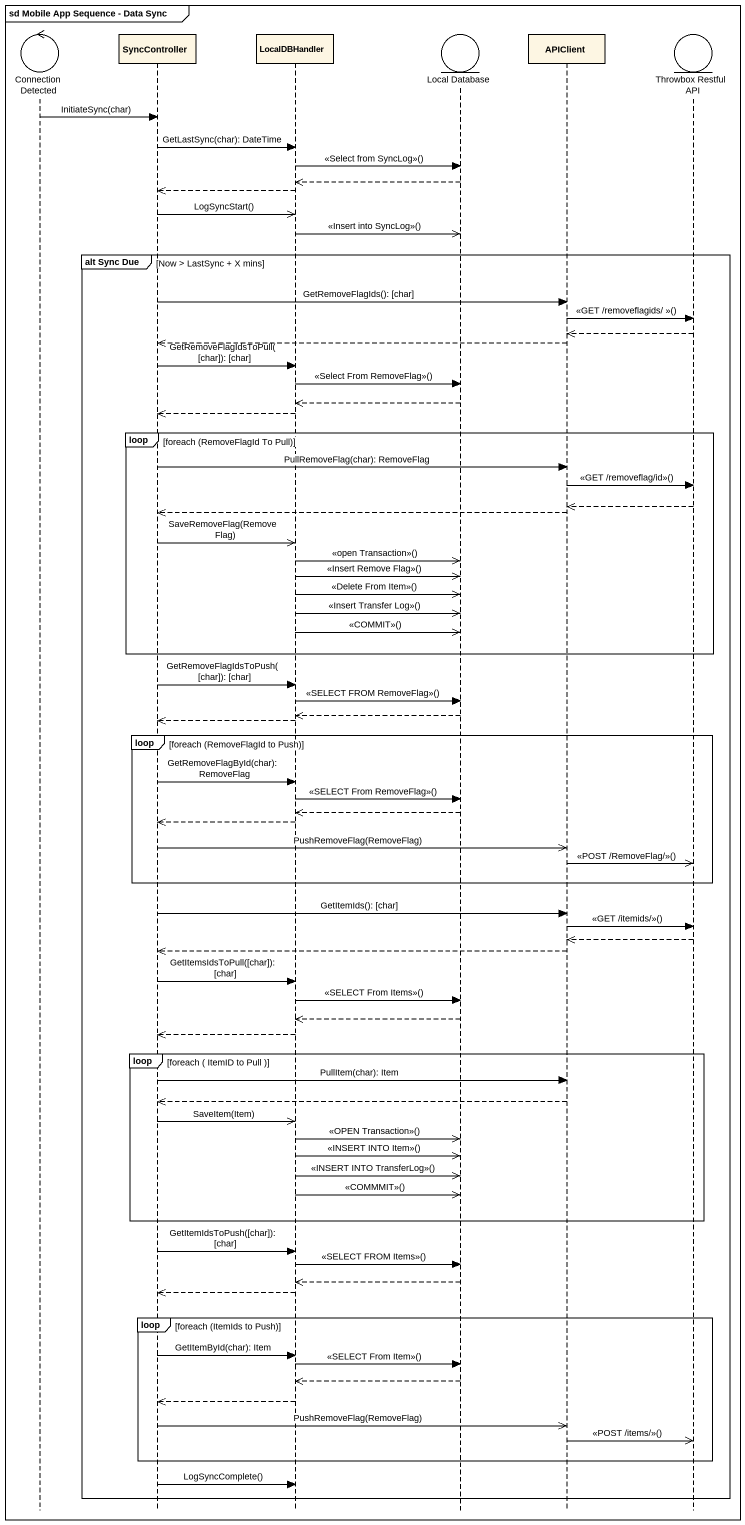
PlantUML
@startuml
mainframe sd Mobile App Sequence - Data Sync
hide footbox
control "Connection Detected" as Connection_Detected
participant SyncController
participant LocalDBHandler
entity "Local Database" as Local_Database
participant APIClient
entity "Throwbox Restful API" as Throwbox_Restful_API

Connection_Detected -> SyncController : InitiateSync(char)
SyncController -> LocalDBHandler : GetLastSync(char): DateTime
LocalDBHandler -> Local_Database : <<Select from SyncLog>>()
Local_Database -->> LocalDBHandler
LocalDBHandler -->> SyncController
SyncController ->> LocalDBHandler : LogSyncStart()
LocalDBHandler ->> Local_Database : <<Insert into SyncLog>>()
group alt Sync Due [Now > LastSync + X mins]
  SyncController -> APIClient : GetRemoveFlagIds(): [char]
  APIClient -> Throwbox_Restful_API : <<GET /removeflagids/ >>()
  Throwbox_Restful_API -->> APIClient
  APIClient -->> SyncController
  SyncController -> LocalDBHandler : GetRemoveFlagIdsToPull([char]): [char]
  LocalDBHandler -> Local_Database : <<Select From RemoveFlag>>()
  Local_Database -->> LocalDBHandler
  LocalDBHandler -->> SyncController
  loop foreach (RemoveFlagId To Pull)
    SyncController -> APIClient : PullRemoveFlag(char): RemoveFlag
    APIClient -> Throwbox_Restful_API : <<GET /removeflag/id>>()
    Throwbox_Restful_API -->> APIClient
    APIClient -->> SyncController
    SyncController ->> LocalDBHandler : SaveRemoveFlag(RemoveFlag)
    LocalDBHandler ->> Local_Database : <<open Transaction>>()
    LocalDBHandler ->> Local_Database : <<Insert Remove Flag>>()
    LocalDBHandler ->> Local_Database : <<Delete From Item>>()
    LocalDBHandler ->> Local_Database : <<Insert Transfer Log>>()
    LocalDBHandler ->> Local_Database : <<COMMIT>>()
  end
  SyncController -> LocalDBHandler : GetRemoveFlagIdsToPush([char]): [char]
  LocalDBHandler -> Local_Database : <<SELECT FROM RemoveFlag>>()
  Local_Database -->> LocalDBHandler
  LocalDBHandler -->> SyncController
  loop foreach (RemoveFlagId to Push)
    SyncController -> LocalDBHandler : GetRemoveFlagById(char): RemoveFlag
    LocalDBHandler -> Local_Database : <<SELECT From RemoveFlag>>()
    Local_Database -->> LocalDBHandler
    LocalDBHandler -->> SyncController
    SyncController ->> APIClient : PushRemoveFlag(RemoveFlag)
    APIClient ->> Throwbox_Restful_API : <<POST /RemoveFlag/>>()
  end
  SyncController -> APIClient : GetItemIds(): [char]
  APIClient -> Throwbox_Restful_API : <<GET /itemids/>>()
  Throwbox_Restful_API -->> APIClient
  APIClient -->> SyncController
  SyncController -> LocalDBHandler : GetItemsIdsToPull([char]): [char]
  LocalDBHandler -> Local_Database : <<SELECT From Items>>()
  Local_Database -->> LocalDBHandler
  LocalDBHandler -->> SyncController
  loop foreach ( ItemID to Pull )
    SyncController -> APIClient : PullItem(char): Item
    APIClient -->> SyncController
    SyncController ->> LocalDBHandler : SaveItem(Item)
    LocalDBHandler ->> Local_Database : <<OPEN Transaction>>()
    LocalDBHandler ->> Local_Database : <<INSERT INTO Item>>()
    LocalDBHandler ->> Local_Database : <<INSERT INTO TransferLog>>()
    LocalDBHandler ->> Local_Database : <<COMMMIT>>()
  end
  SyncController -> LocalDBHandler : GetItemIdsToPush([char]): [char]
  LocalDBHandler -> Local_Database : <<SELECT FROM Items>>()
  Local_Database -->> LocalDBHandler
  LocalDBHandler -->> SyncController
  loop foreach (ItemIds to Push)
    SyncController -> LocalDBHandler : GetItemById(char): Item
    LocalDBHandler -> Local_Database : <<SELECT From Item>>()
    Local_Database -->> LocalDBHandler
    LocalDBHandler -->> SyncController
    SyncController ->> APIClient : PushRemoveFlag(RemoveFlag)
    APIClient ->> Throwbox_Restful_API : <<POST /items/>>()
  end
  SyncController -> LocalDBHandler : LogSyncComplete()
end
@enduml
